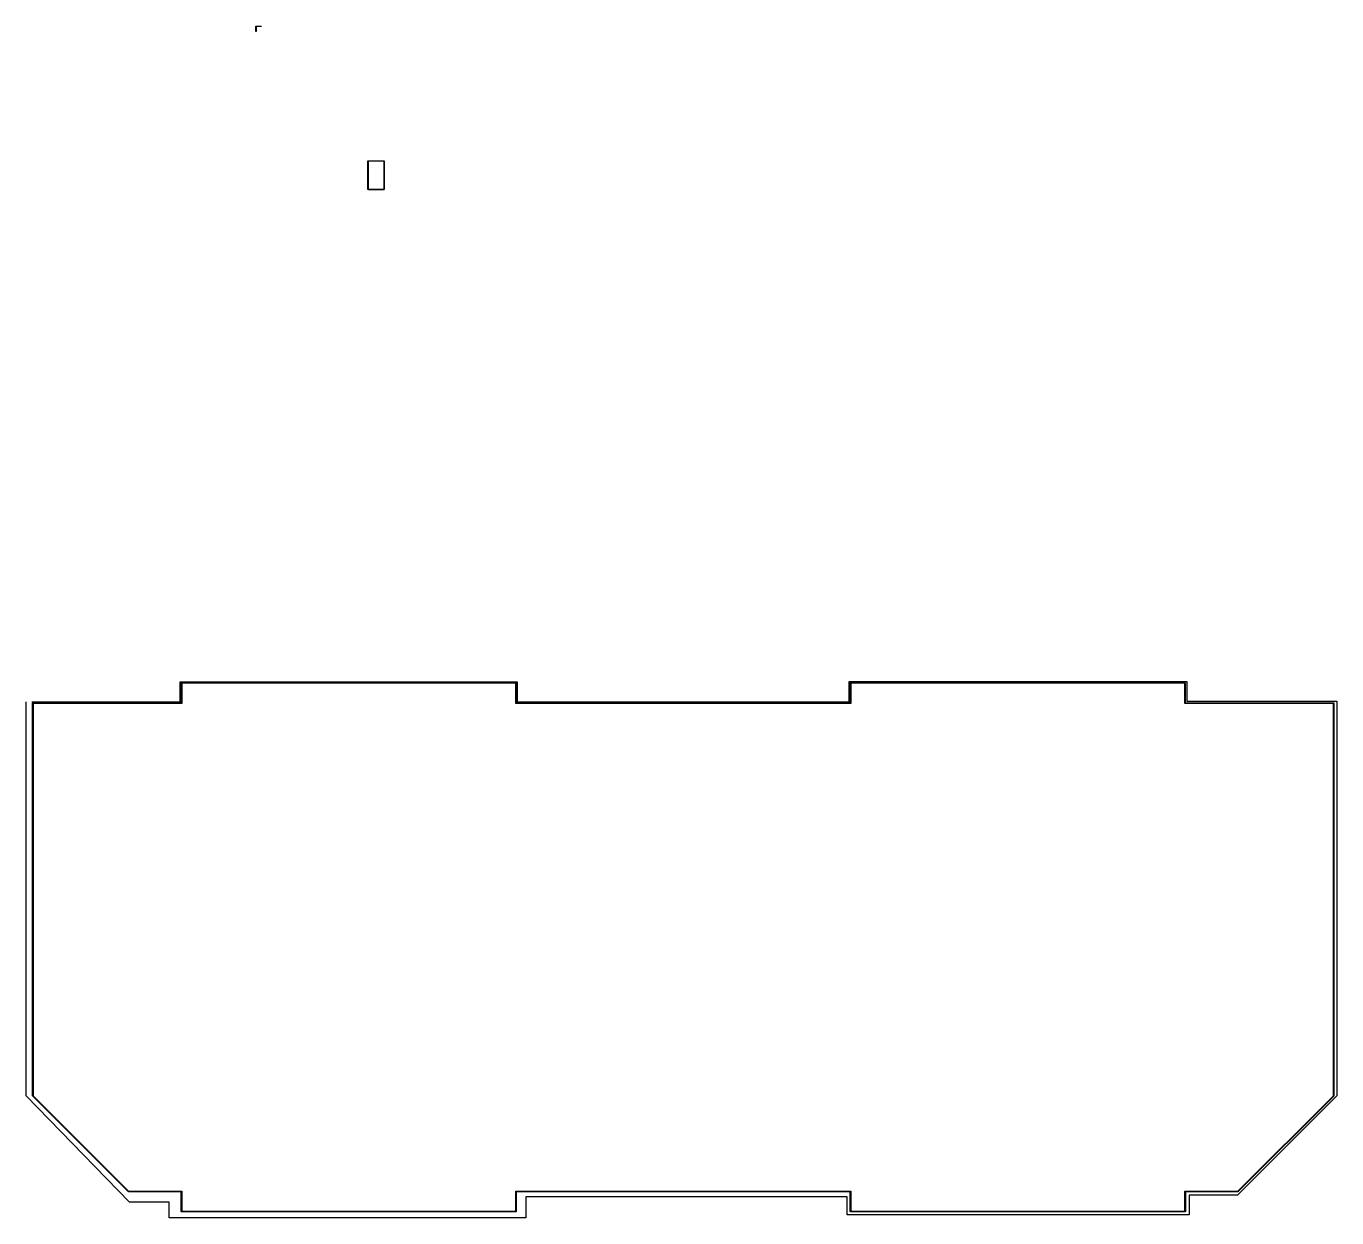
# Model space of a CAD drawing. Extents: x 20 to 281, y -151 to 87.
import ezdxf

# ---------------------------------------------------------------- set-up
doc = ezdxf.new("R2010")
doc.units = 0
doc.layers.get('0').update_dxf_attribs({"linetype": 'CONTINUOUS'})
doc.layers.add('BLACK', color=7, linetype='CONTINUOUS')

msp = doc.modelspace()

# ---------------------------------------------------------------- linework, layer by layer
at = {"linetype": 'ByBlock'}
for p, q in [((50.77, -47.87), (50.77, -43.88)), ((50.77, -43.88), (118, -43.88)), ((118, -43.88), (118, -47.87)), ((184.17, -47.87), (184.17, -43.82)), ((184.17, -43.82), (251.44, -43.82)), ((251.44, -43.82), (251.44, -47.76)), ((20.11, -126.41), (20.11, -47.84)), ((21.24, -47.87), (50.77, -47.87)), ((118, -47.87), (184.17, -47.87)), ((251.44, -47.76), (281.33, -47.76)), ((281.33, -47.76), (281.33, -126.42)), ((40.73, -147.62), (20.11, -126.41)), ((281.33, -126.42), (261.51, -146.25)), ((261.51, -146.25), (251.9, -146.25)), ((251.9, -146.25), (251.9, -150.15)), ((48.61, -147.62), (40.73, -147.62)), ((48.61, -150.73), (48.61, -147.62)), ((183.72, -146.54), (119.67, -146.54)), ((119.67, -146.54), (119.67, -150.73)), ((183.72, -150.15), (183.72, -146.54)), ((119.67, -150.73), (48.61, -150.73)), ((251.9, -150.15), (183.72, -150.15))]:
    msp.add_line(p, q, dxfattribs=at)
at = {"layer": 'BLACK', "linetype": 'Continuous'}
for p, q in [((65.89, 86.82), (65.9, 86.84)), ((65.89, 85.82), (65.89, 86.82)), ((65.9, 86.84), (65.92, 86.85)), ((65.92, 86.85), (66.92, 86.85)), ((66.92, 86.8), (65.94, 86.8)), ((65.94, 86.8), (65.94, 85.82)), ((66.92, 86.85), (66.94, 86.84)), ((66.94, 86.81), (66.92, 86.8)), ((66.94, 86.84), (66.94, 86.82)), ((66.94, 86.82), (66.94, 86.81)), ((65.9, 85.81), (65.89, 85.82)), ((65.92, 85.8), (65.9, 85.81)), ((65.94, 85.81), (65.92, 85.8)), ((65.94, 85.82), (65.94, 85.81)), ((88.2, 59.98), (88.21, 60)), ((88.2, 54.28), (88.2, 59.98)), ((88.21, 60), (88.22, 60.01)), ((88.22, 60.01), (91.46, 60.01)), ((88.25, 59.96), (88.25, 54.31)), ((91.44, 59.96), (88.25, 59.96)), ((91.44, 54.31), (91.44, 59.96)), ((91.46, 60.01), (91.48, 60)), ((91.48, 60), (91.49, 59.98)), ((91.49, 59.98), (91.49, 54.28)), ((88.21, 54.27), (88.2, 54.28)), ((88.22, 54.26), (88.21, 54.27)), ((91.46, 54.26), (88.22, 54.26)), ((88.25, 54.31), (91.44, 54.31)), ((91.48, 54.27), (91.46, 54.26)), ((91.49, 54.28), (91.48, 54.27)), ((51.02, -44.12), (51.03, -44.09)), ((51.02, -48.08), (51.02, -44.12)), ((51.03, -44.09), (51.07, -44.08)), ((51.07, -44.08), (117.75, -44.08)), ((117.69, -44.17), (51.12, -44.17)), ((51.12, -44.17), (51.12, -48.12)), ((117.69, -48.12), (117.69, -44.17)), ((117.75, -44.08), (117.78, -44.09)), ((117.78, -44.09), (117.8, -44.12)), ((117.8, -44.12), (117.8, -48.08)), ((184.37, -44.12), (184.38, -44.09)), ((184.37, -48.08), (184.37, -44.12)), ((184.38, -44.09), (184.42, -44.08)), ((184.42, -44.08), (251.09, -44.08)), ((251.04, -44.17), (184.47, -44.17)), ((184.47, -44.17), (184.47, -48.12)), ((251.04, -48.12), (251.04, -44.17)), ((251.09, -44.08), (251.12, -44.09)), ((251.12, -44.09), (251.14, -44.12)), ((251.14, -44.12), (251.14, -48.08)), ((21.39, -48.12), (21.41, -48.09)), ((21.39, -126.42), (21.39, -48.12)), ((21.41, -48.09), (21.45, -48.08)), ((21.45, -48.08), (51.02, -48.08)), ((51.07, -48.17), (21.5, -48.17)), ((21.5, -48.17), (21.5, -126.4)), ((51.11, -48.16), (51.07, -48.17)), ((51.12, -48.12), (51.11, -48.16)), ((117.71, -48.16), (117.69, -48.12)), ((117.75, -48.17), (117.71, -48.16)), ((184.42, -48.17), (117.75, -48.17)), ((117.8, -48.08), (184.37, -48.08)), ((184.46, -48.16), (184.42, -48.17)), ((184.47, -48.12), (184.46, -48.16)), ((251.06, -48.16), (251.04, -48.12)), ((251.09, -48.17), (251.06, -48.16)), ((280.67, -48.17), (251.09, -48.17)), ((251.14, -48.08), (280.71, -48.08)), ((280.67, -126.4), (280.67, -48.17)), ((280.71, -48.08), (280.75, -48.09)), ((280.75, -48.09), (280.76, -48.12)), ((280.76, -48.12), (280.76, -126.42)), ((21.41, -126.46), (21.39, -126.42)), ((40.46, -145.51), (21.41, -126.46)), ((21.5, -126.4), (40.52, -145.43)), ((261.64, -145.43), (280.67, -126.4)), ((280.75, -126.46), (261.7, -145.51)), ((280.76, -126.42), (280.75, -126.45)), ((280.75, -126.45), (280.75, -126.46)), ((40.47, -145.51), (40.46, -145.51)), ((40.49, -145.53), (40.47, -145.51)), ((51.02, -145.53), (40.49, -145.53)), ((40.52, -145.43), (51.07, -145.43)), ((51.02, -149.47), (51.02, -145.53)), ((51.07, -145.43), (51.11, -145.44)), ((51.11, -145.44), (51.12, -145.47)), ((51.12, -145.47), (51.12, -149.43)), ((117.69, -145.47), (117.71, -145.44)), ((117.69, -149.43), (117.69, -145.47)), ((117.71, -145.44), (117.75, -145.43)), ((117.75, -145.43), (184.42, -145.43)), ((184.37, -145.53), (117.8, -145.53)), ((117.8, -145.53), (117.8, -149.47)), ((184.37, -149.47), (184.37, -145.53)), ((184.42, -145.43), (184.46, -145.44)), ((184.46, -145.44), (184.47, -145.47)), ((184.47, -145.47), (184.47, -149.43)), ((251.04, -145.47), (251.06, -145.44)), ((251.04, -149.43), (251.04, -145.47)), ((251.06, -145.44), (251.09, -145.43)), ((251.09, -145.43), (261.64, -145.43)), ((261.67, -145.53), (251.15, -145.53)), ((251.15, -145.53), (251.15, -149.47)), ((261.7, -145.51), (261.67, -145.53)), ((51.03, -149.51), (51.02, -149.47)), ((51.07, -149.53), (51.03, -149.51)), ((117.75, -149.53), (51.07, -149.53)), ((51.12, -149.43), (117.69, -149.43)), ((117.78, -149.51), (117.75, -149.53)), ((117.8, -149.47), (117.78, -149.51)), ((184.38, -149.51), (184.37, -149.47)), ((184.42, -149.53), (184.38, -149.51)), ((251.09, -149.53), (184.42, -149.53)), ((184.47, -149.43), (251.04, -149.43)), ((251.13, -149.51), (251.09, -149.53)), ((251.15, -149.47), (251.13, -149.51))]:
    msp.add_line(p, q, dxfattribs=at)

doc.saveas('drawing.dxf')
